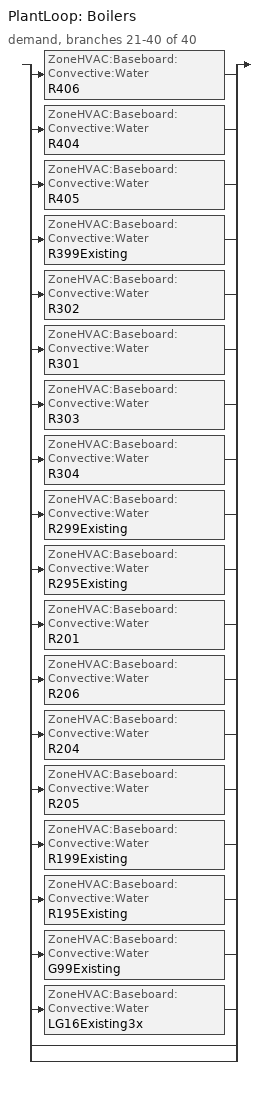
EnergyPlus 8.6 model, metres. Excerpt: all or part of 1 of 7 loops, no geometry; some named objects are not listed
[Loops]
PlantLoop 'Boilers'
 demand, branches 21-40 of 40: split
  | ZoneHVAC:Baseboard:Convective:Water 'R406'
  | ZoneHVAC:Baseboard:Convective:Water 'R404'
  | ZoneHVAC:Baseboard:Convective:Water 'R405'
  | ZoneHVAC:Baseboard:Convective:Water 'R399Existing'
  | ZoneHVAC:Baseboard:Convective:Water 'R302'
  | ZoneHVAC:Baseboard:Convective:Water 'R301'
  | ZoneHVAC:Baseboard:Convective:Water 'R303'
  | ZoneHVAC:Baseboard:Convective:Water 'R304'
  | ZoneHVAC:Baseboard:Convective:Water 'R299Existing'
  | ZoneHVAC:Baseboard:Convective:Water 'R295Existing'
  | ZoneHVAC:Baseboard:Convective:Water 'R201'
  | ZoneHVAC:Baseboard:Convective:Water 'R206'
  | ZoneHVAC:Baseboard:Convective:Water 'R204'
  | ZoneHVAC:Baseboard:Convective:Water 'R205'
  | ZoneHVAC:Baseboard:Convective:Water 'R199Existing'
  | ZoneHVAC:Baseboard:Convective:Water 'R195Existing'
  | ZoneHVAC:Baseboard:Convective:Water 'G99Existing'
  | ZoneHVAC:Baseboard:Convective:Water 'LG16Existing3x'
  | bypass
  | bypass
[DesignSpecification:OutdoorAir]
DesignOutdoorAir_Office; DesignOutdoorAir_Meeting; DesignOutdoorAir_Kitchen; DesignOutdoorAir_Circulation: Sum, 0, 0, 0, 4, OutAirFlowRateSched
DesignOutdoorAir_Lavatory: Sum, 0, 0, 0, 10, OutAirFlowRateSched
[DesignSpecification:ZoneAirDistribution]
Thermal Zone: 195 Lift Core Design Spec Zone Air Dist; Thermal Zone: 199 Lift Core Design Spec Zone Air Dist; Thermal Zone: 209 Kitchen Design Spec Zone Air Dist; Thermal Zone: 210 Disabled WC Design Spec Zone Air Dist; Thermal Zone: 213 Male WC Design Spec Zone Air Dist; Thermal Zone: 218 Female WC Design Spec Zone Air Dist; Thermal Zone: 295 Lift Core Design Spec Zone Air Dist; Thermal Zone: 299 Lift Core Design Spec Zone Air Dist; Thermal Zone: 310 Disabled WC Design Spec Zone Air Dist; Thermal Zone: 313 Male WC Design Spec Zone Air Dist; Thermal Zone: 318 Female WC Design Spec Zone Air Dist; Thermal Zone: 397 Circ Design Spec Zone Air Dist; Thermal Zone: 399 Lift Core Design Spec Zone Air Dist; Thermal Zone: 401 Office Design Spec Zone Air Dist; Thermal Zone: 411 Meeting Design Spec Zone Air Dist; Thermal Zone: 412 Office Design Spec Zone Air Dist; Thermal Zone: G99 Lift Core Design Spec Zone Air Dist; Thermal Zone: LG16 Cycles Store Design Spec Zone Air Dist: 1, 1
[Sizing:Zone]
Thermal Zone: 195 Lift Core: SupplyAirTemperature, 14, 11.11, SupplyAirTemperature, 40, 11.11, 0.0085, 0.008, DesignOutdoorAir_Circulation, , , DesignDay, 0, 0.000762, 0, 0, DesignDay, 0, 0.002032, 0.141576, 0.3, Thermal Zone: 195 Lift Core Design Spec Zone Air Dist, No
Thermal Zone: 199 Lift Core: SupplyAirTemperature, 14, 11.11, SupplyAirTemperature, 40, 11.11, 0.0085, 0.008, DesignOutdoorAir_Circulation, , , DesignDay, 0, 0.000762, 0, 0, DesignDay, 0, 0.002032, 0.141576, 0.3, Thermal Zone: 199 Lift Core Design Spec Zone Air Dist, No
Thermal Zone: 209 Kitchen: SupplyAirTemperature, 14, 11.11, SupplyAirTemperature, 40, 11.11, 0.0085, 0.008, DesignOutdoorAir_Kitchen, , , DesignDay, 0, 0.000762, 0, 0, DesignDay, 0, 0.002032, 0.141576, 0.3, Thermal Zone: 209 Kitchen Design Spec Zone Air Dist, No
Thermal Zone: 210 Disabled WC: SupplyAirTemperature, 14, 11.11, SupplyAirTemperature, 40, 11.11, 0.0085, 0.008, DesignOutdoorAir_Lavatory, , , DesignDay, 0, 0.000762, 0, 0, DesignDay, 0, 0.002032, 0.141576, 0.3, Thermal Zone: 210 Disabled WC Design Spec Zone Air Dist, No
Thermal Zone: 213 Male WC: SupplyAirTemperature, 14, 11.11, SupplyAirTemperature, 40, 11.11, 0.0085, 0.008, DesignOutdoorAir_Lavatory, , , DesignDay, 0, 0.000762, 0, 0, DesignDay, 0, 0.002032, 0.141576, 0.3, Thermal Zone: 213 Male WC Design Spec Zone Air Dist, No
Thermal Zone: 218 Female WC: SupplyAirTemperature, 14, 11.11, SupplyAirTemperature, 40, 11.11, 0.0085, 0.008, DesignOutdoorAir_Lavatory, , , DesignDay, 0, 0.000762, 0, 0, DesignDay, 0, 0.002032, 0.141576, 0.3, Thermal Zone: 218 Female WC Design Spec Zone Air Dist, No
Thermal Zone: 295 Lift Core: SupplyAirTemperature, 14, 11.11, SupplyAirTemperature, 40, 11.11, 0.0085, 0.008, DesignOutdoorAir_Circulation, , , DesignDay, 0, 0.000762, 0, 0, DesignDay, 0, 0.002032, 0.141576, 0.3, Thermal Zone: 295 Lift Core Design Spec Zone Air Dist, No
Thermal Zone: 299 Lift Core: SupplyAirTemperature, 14, 11.11, SupplyAirTemperature, 40, 11.11, 0.0085, 0.008, DesignOutdoorAir_Circulation, , , DesignDay, 0, 0.000762, 0, 0, DesignDay, 0, 0.002032, 0.141576, 0.3, Thermal Zone: 299 Lift Core Design Spec Zone Air Dist, No
Thermal Zone: 310 Disabled WC: SupplyAirTemperature, 14, 11.11, SupplyAirTemperature, 40, 11.11, 0.0085, 0.008, DesignOutdoorAir_Lavatory, , , DesignDay, 0, 0.000762, 0, 0, DesignDay, 0, 0.002032, 0.141576, 0.3, Thermal Zone: 310 Disabled WC Design Spec Zone Air Dist, No
Thermal Zone: 313 Male WC: SupplyAirTemperature, 14, 11.11, SupplyAirTemperature, 40, 11.11, 0.0085, 0.008, DesignOutdoorAir_Lavatory, , , DesignDay, 0, 0.000762, 0, 0, DesignDay, 0, 0.002032, 0.141576, 0.3, Thermal Zone: 313 Male WC Design Spec Zone Air Dist, No
Thermal Zone: 318 Female WC: SupplyAirTemperature, 14, 11.11, SupplyAirTemperature, 40, 11.11, 0.0085, 0.008, DesignOutdoorAir_Lavatory, , , DesignDay, 0, 0.000762, 0, 0, DesignDay, 0, 0.002032, 0.141576, 0.3, Thermal Zone: 318 Female WC Design Spec Zone Air Dist, No
Thermal Zone: 397 Circ: SupplyAirTemperature, 14, 11.11, SupplyAirTemperature, 40, 11.11, 0.0085, 0.008, DesignOutdoorAir_Circulation, , , DesignDay, 0, 0.000762, 0, 0, DesignDay, 0, 0.002032, 0.141576, 0.3, Thermal Zone: 397 Circ Design Spec Zone Air Dist, No
Thermal Zone: 399 Lift Core: SupplyAirTemperature, 14, 11.11, SupplyAirTemperature, 40, 11.11, 0.0085, 0.008, DesignOutdoorAir_Circulation, , , DesignDay, 0, 0.000762, 0, 0, DesignDay, 0, 0.002032, 0.141576, 0.3, Thermal Zone: 399 Lift Core Design Spec Zone Air Dist, No
Thermal Zone: 401 Office: SupplyAirTemperature, 14, 11.11, SupplyAirTemperature, 40, 11.11, 0.0085, 0.008, DesignOutdoorAir_Office, , , DesignDay, 0, 0.000762, 0, 0, DesignDay, 0, 0.002032, 0.141576, 0.3, Thermal Zone: 401 Office Design Spec Zone Air Dist, No
Thermal Zone: 411 Meeting: SupplyAirTemperature, 14, 11.11, SupplyAirTemperature, 40, 11.11, 0.0085, 0.008, DesignOutdoorAir_Meeting, , , DesignDay, 0, 0.000762, 0, 0, DesignDay, 0, 0.002032, 0.141576, 0.3, Thermal Zone: 411 Meeting Design Spec Zone Air Dist, No
Thermal Zone: 412 Office: SupplyAirTemperature, 14, 11.11, SupplyAirTemperature, 40, 11.11, 0.0085, 0.008, DesignOutdoorAir_Office, , , DesignDay, 0, 0.000762, 0, 0, DesignDay, 0, 0.002032, 0.141576, 0.3, Thermal Zone: 412 Office Design Spec Zone Air Dist, No
Thermal Zone: G99 Lift Core: SupplyAirTemperature, 14, 11.11, SupplyAirTemperature, 40, 11.11, 0.0085, 0.008, , , , DesignDay, 0, 0.000762, 0, 0, DesignDay, 0, 0.002032, 0.141576, 0.3, Thermal Zone: G99 Lift Core Design Spec Zone Air Dist, No
Thermal Zone: LG16 Cycles Store: SupplyAirTemperature, 14, 11.11, SupplyAirTemperature, 40, 11.11, 0.0085, 0.008, , , , DesignDay, 0, 0.000762, 0, 0, DesignDay, 0, 0.002032, 0.141576, 0.3, Thermal Zone: LG16 Cycles Store Design Spec Zone Air Dist, No
[ZoneControl:Thermostat]
Thermal Zone: 195 Lift Core Thermostat: Thermal Zone: 195 Lift Core, Thermal Zone: 195 Lift Core Thermostat Schedule, ThermostatSetpoint:DualSetpoint, Thermostat Setpoint Dual Setpoint 143
Thermal Zone: 199 Lift Core Thermostat: Thermal Zone: 199 Lift Core, Thermal Zone: 199 Lift Core Thermostat Schedule, ThermostatSetpoint:DualSetpoint, Thermostat Setpoint Dual Setpoint 142
Thermal Zone: 209 Kitchen Thermostat: Thermal Zone: 209 Kitchen, Thermal Zone: 209 Kitchen Thermostat Schedule, ThermostatSetpoint:DualSetpoint, Thermostat Setpoint Dual Setpoint 28
Thermal Zone: 210 Disabled WC Thermostat: Thermal Zone: 210 Disabled WC, Thermal Zone: 210 Disabled WC Thermostat Schedule, ThermostatSetpoint:DualSetpoint, Thermostat Setpoint Dual Setpoint 29
Thermal Zone: 213 Male WC Thermostat: Thermal Zone: 213 Male WC, Thermal Zone: 213 Male WC Thermostat Schedule, ThermostatSetpoint:DualSetpoint, Thermostat Setpoint Dual Setpoint 32
Thermal Zone: 218 Female WC Thermostat: Thermal Zone: 218 Female WC, Thermal Zone: 218 Female WC Thermostat Schedule, ThermostatSetpoint:DualSetpoint, Thermostat Setpoint Dual Setpoint 34
Thermal Zone: 295 Lift Core Thermostat: Thermal Zone: 295 Lift Core, Thermal Zone: 295 Lift Core Thermostat Schedule, ThermostatSetpoint:DualSetpoint, Thermostat Setpoint Dual Setpoint 38
Thermal Zone: 299 Lift Core Thermostat: Thermal Zone: 299 Lift Core, Thermal Zone: 299 Lift Core Thermostat Schedule, ThermostatSetpoint:DualSetpoint, Thermostat Setpoint Dual Setpoint 39
Thermal Zone: 310 Disabled WC Thermostat: Thermal Zone: 310 Disabled WC, Thermal Zone: 310 Disabled WC Thermostat Schedule, ThermostatSetpoint:DualSetpoint, Thermostat Setpoint Dual Setpoint 47
Thermal Zone: 313 Male WC Thermostat: Thermal Zone: 313 Male WC, Thermal Zone: 313 Male WC Thermostat Schedule, ThermostatSetpoint:DualSetpoint, Thermostat Setpoint Dual Setpoint 48
Thermal Zone: 318 Female WC Thermostat: Thermal Zone: 318 Female WC, Thermal Zone: 318 Female WC Thermostat Schedule, ThermostatSetpoint:DualSetpoint, Thermostat Setpoint Dual Setpoint 49
Thermal Zone: 397 Circ Thermostat: Thermal Zone: 397 Circ, Thermal Zone: 397 Circ Thermostat Schedule, ThermostatSetpoint:DualSetpoint, Thermostat Setpoint Dual Setpoint 54
Thermal Zone: 399 Lift Core Thermostat: Thermal Zone: 399 Lift Core, Thermal Zone: 399 Lift Core Thermostat Schedule, ThermostatSetpoint:DualSetpoint, Thermostat Setpoint Dual Setpoint 55
Thermal Zone: 401 Office Thermostat: Thermal Zone: 401 Office, Thermal Zone: 401 Office Thermostat Schedule, ThermostatSetpoint:DualSetpoint, Thermostat Setpoint Dual Setpoint 56
Thermal Zone: 411 Meeting Thermostat: Thermal Zone: 411 Meeting, Thermal Zone: 411 Meeting Thermostat Schedule, ThermostatSetpoint:DualSetpoint, Thermostat Setpoint Dual Setpoint 65
Thermal Zone: 412 Office Thermostat: Thermal Zone: 412 Office, Thermal Zone: 412 Office Thermostat Schedule, ThermostatSetpoint:DualSetpoint, Thermostat Setpoint Dual Setpoint 66
Thermal Zone: LG16 Cycles Store Thermostat: Thermal Zone: LG16 Cycles Store, Thermal Zone: LG16 Cycles Store Thermostat Schedule, ThermostatSetpoint:DualSetpoint, Thermostat Setpoint Dual Setpoint 137
[ThermostatSetpoint:DualSetpoint]
Thermostat Setpoint Dual Setpoint 143; Thermostat Setpoint Dual Setpoint 142; Thermostat Setpoint Dual Setpoint 38; Thermostat Setpoint Dual Setpoint 39; Thermostat Setpoint Dual Setpoint 54; Thermostat Setpoint Dual Setpoint 55: Circulation_Heating, NoCooling
Thermostat Setpoint Dual Setpoint 28: Kitchen_Heating, Kitchen_Cooling
Thermostat Setpoint Dual Setpoint 29; Thermostat Setpoint Dual Setpoint 32; Thermostat Setpoint Dual Setpoint 34; Thermostat Setpoint Dual Setpoint 48; Thermostat Setpoint Dual Setpoint 49: Lavatory_Heating, NoCooling
Thermostat Setpoint Dual Setpoint 47: Kitchen_Heating, NoCooling
Thermostat Setpoint Dual Setpoint 56; Thermostat Setpoint Dual Setpoint 65; Thermostat Setpoint Dual Setpoint 66: Office_Heating, Office_Cooling
Thermostat Setpoint Dual Setpoint 137: Storage_Heating, NoCooling
[ZoneHVAC:TerminalUnit:VariableRefrigerantFlow]
VRF Zone Terminal 63: Always On Discrete 1, Node 489, Node 490, Autosize, Autosize, Autosize, Autosize, 0, 0, 0, AlwaysOff, DrawThrough, Fan:OnOff, VRF Zone Terminal Fan 65, OutdoorAir:Mixer, VRF Zone Terminal 63 OA Mixer, Coil:Cooling:DX:VariableRefrigerantFlow, VRF Zone Terminal Cooling Coil 65, Coil:Heating:DX:VariableRefrigerantFlow, VRF Zone Terminal Heating Coil 65, 30, 20, 1
VRF Zone Terminal 64: Always On Discrete 1, Node 491, Node 492, Autosize, Autosize, Autosize, Autosize, 0, 0, 0, Always On Discrete, DrawThrough, Fan:OnOff, VRF Zone Terminal Fan 66, OutdoorAir:Mixer, VRF Zone Terminal 64 OA Mixer, Coil:Cooling:DX:VariableRefrigerantFlow, VRF Zone Terminal Cooling Coil 66, Coil:Heating:DX:VariableRefrigerantFlow, VRF Zone Terminal Heating Coil 66, 30, 20, 1
VRF Zone Terminal 65: Always On Discrete 1, Node 493, Node 494, Autosize, Autosize, Autosize, Autosize, 0, 0, 0, AlwaysOff, DrawThrough, Fan:OnOff, VRF Zone Terminal Fan 67, OutdoorAir:Mixer, VRF Zone Terminal 65 OA Mixer, Coil:Cooling:DX:VariableRefrigerantFlow, VRF Zone Terminal Cooling Coil 67, Coil:Heating:DX:VariableRefrigerantFlow, VRF Zone Terminal Heating Coil 67, 30, 20, 1
VRF Zone Terminal 62: Always On Discrete 1, Node 487, Node 488, Autosize, Autosize, Autosize, Autosize, 0, 0, 0, Always On Discrete, DrawThrough, Fan:OnOff, VRF Zone Terminal Fan 64, OutdoorAir:Mixer, VRF Zone Terminal 62 OA Mixer, Coil:Cooling:DX:VariableRefrigerantFlow, VRF Zone Terminal Cooling Coil 64, Coil:Heating:DX:VariableRefrigerantFlow, VRF Zone Terminal Heating Coil 64, 30, 20, 1
VRF Zone Terminal 61: Always On Discrete 1, Node 485, Node 486, Autosize, Autosize, Autosize, Autosize, 0, 0, 0, AlwaysOff, DrawThrough, Fan:OnOff, VRF Zone Terminal Fan 63, OutdoorAir:Mixer, VRF Zone Terminal 61 OA Mixer, Coil:Cooling:DX:VariableRefrigerantFlow, VRF Zone Terminal Cooling Coil 63, Coil:Heating:DX:VariableRefrigerantFlow, VRF Zone Terminal Heating Coil 63, 30, 20, 1
VRF Zone Terminal 60: Always On Discrete 1, Node 483, Node 484, Autosize, Autosize, Autosize, Autosize, 0, 0, 0, Always On Discrete, DrawThrough, Fan:OnOff, VRF Zone Terminal Fan 62, OutdoorAir:Mixer, VRF Zone Terminal 60 OA Mixer, Coil:Cooling:DX:VariableRefrigerantFlow, VRF Zone Terminal Cooling Coil 62, Coil:Heating:DX:VariableRefrigerantFlow, VRF Zone Terminal Heating Coil 62, 30, 20, 1
VRF Zone Terminal 59: Always On Discrete 1, Node 481, Node 482, Autosize, Autosize, Autosize, Autosize, 0, 0, 0, Always On Discrete, DrawThrough, Fan:OnOff, VRF Zone Terminal Fan 61, OutdoorAir:Mixer, VRF Zone Terminal 59 OA Mixer, Coil:Cooling:DX:VariableRefrigerantFlow, VRF Zone Terminal Cooling Coil 61, Coil:Heating:DX:VariableRefrigerantFlow, VRF Zone Terminal Heating Coil 61, 30, 20, 1
VRF Zone Terminal 58: Always On Discrete 1, Node 479, Node 480, Autosize, Autosize, Autosize, Autosize, 0, 0, 0, AlwaysOff, DrawThrough, Fan:OnOff, VRF Zone Terminal Fan 60, OutdoorAir:Mixer, VRF Zone Terminal 58 OA Mixer, Coil:Cooling:DX:VariableRefrigerantFlow, VRF Zone Terminal Cooling Coil 60, Coil:Heating:DX:VariableRefrigerantFlow, VRF Zone Terminal Heating Coil 60, 30, 20, 1
AHU201: Always On Discrete 1, Node 691, Node 692, Autosize, Autosize, Autosize, Autosize, 0, 0, 0, AlwaysOff, DrawThrough, Fan:OnOff, VRF Zone Terminal Fan 164, OutdoorAir:Mixer, AHU201 OA Mixer, Coil:Cooling:DX:VariableRefrigerantFlow, VRF Zone Terminal Cooling Coil 164, Coil:Heating:DX:VariableRefrigerantFlow, VRF Zone Terminal Heating Coil 164, 30, 20, 1
VRF Zone Terminal 57: Always On Discrete 1, Node 477, Node 478, Autosize, Autosize, Autosize, Autosize, 0, 0, 0, AlwaysOff, DrawThrough, Fan:OnOff, VRF Zone Terminal Fan 59, OutdoorAir:Mixer, VRF Zone Terminal 57 OA Mixer, Coil:Cooling:DX:VariableRefrigerantFlow, VRF Zone Terminal Cooling Coil 59, Coil:Heating:DX:VariableRefrigerantFlow, VRF Zone Terminal Heating Coil 59, 30, 20, 1
FCU216: Always On Discrete 1, Node 475, Node 476, Autosize, Autosize, Autosize, Autosize, 0, 0, 0, AlwaysOff, DrawThrough, Fan:OnOff, VRF Zone Terminal Fan 58, OutdoorAir:Mixer, FCU216 OA Mixer, Coil:Cooling:DX:VariableRefrigerantFlow, VRF Zone Terminal Cooling Coil 58, Coil:Heating:DX:VariableRefrigerantFlow, VRF Zone Terminal Heating Coil 58, 30, 20, 1
VRF Zone Terminal 43: Always On Discrete 1, Node 471, Node 472, Autosize, Autosize, Autosize, Autosize, 0, 0, 0, AlwaysOff, DrawThrough, Fan:OnOff, VRF Zone Terminal Fan 45, OutdoorAir:Mixer, VRF Zone Terminal 43 OA Mixer, Coil:Cooling:DX:VariableRefrigerantFlow, VRF Zone Terminal Cooling Coil 45, Coil:Heating:DX:VariableRefrigerantFlow, VRF Zone Terminal Heating Coil 45, 30, 20, 1
VRF Zone Terminal 44: Always On Discrete 1, Node 473, Node 474, Autosize, Autosize, Autosize, Autosize, 0, 0, 0, AlwaysOff, DrawThrough, Fan:OnOff, VRF Zone Terminal Fan 46, OutdoorAir:Mixer, VRF Zone Terminal 44 OA Mixer, Coil:Cooling:DX:VariableRefrigerantFlow, VRF Zone Terminal Cooling Coil 46, Coil:Heating:DX:VariableRefrigerantFlow, VRF Zone Terminal Heating Coil 46, 30, 20, 1
VRF Zone Terminal 38: Always On Discrete 1, Node 461, Node 462, Autosize, Autosize, Autosize, Autosize, 0, 0, 0, AlwaysOff, DrawThrough, Fan:OnOff, VRF Zone Terminal Fan 40, OutdoorAir:Mixer, VRF Zone Terminal 38 OA Mixer, Coil:Cooling:DX:VariableRefrigerantFlow, VRF Zone Terminal Cooling Coil 40, Coil:Heating:DX:VariableRefrigerantFlow, VRF Zone Terminal Heating Coil 40, 30, 20, 1
VRF Zone Terminal 39: Always On Discrete 1, Node 463, Node 464, Autosize, Autosize, Autosize, Autosize, 0, 0, 0, Always On Discrete, DrawThrough, Fan:OnOff, VRF Zone Terminal Fan 41, OutdoorAir:Mixer, VRF Zone Terminal 39 OA Mixer, Coil:Cooling:DX:VariableRefrigerantFlow, VRF Zone Terminal Cooling Coil 41, Coil:Heating:DX:VariableRefrigerantFlow, VRF Zone Terminal Heating Coil 41, 30, 20, 1
VRF Zone Terminal 40: Always On Discrete 1, Node 465, Node 466, Autosize, Autosize, Autosize, Autosize, 0, 0, 0, AlwaysOff, DrawThrough, Fan:OnOff, VRF Zone Terminal Fan 42, OutdoorAir:Mixer, VRF Zone Terminal 40 OA Mixer, Coil:Cooling:DX:VariableRefrigerantFlow, VRF Zone Terminal Cooling Coil 42, Coil:Heating:DX:VariableRefrigerantFlow, VRF Zone Terminal Heating Coil 42, 30, 20, 1
VRF Zone Terminal 41: Always On Discrete 1, Node 467, Node 468, Autosize, Autosize, Autosize, Autosize, 0, 0, 0, AlwaysOff, DrawThrough, Fan:OnOff, VRF Zone Terminal Fan 43, OutdoorAir:Mixer, VRF Zone Terminal 41 OA Mixer, Coil:Cooling:DX:VariableRefrigerantFlow, VRF Zone Terminal Cooling Coil 43, Coil:Heating:DX:VariableRefrigerantFlow, VRF Zone Terminal Heating Coil 43, 30, 20, 1
VRF Zone Terminal 42: Always On Discrete 1, Node 469, Node 470, Autosize, Autosize, Autosize, Autosize, 0, 0, 0, AlwaysOff, DrawThrough, Fan:OnOff, VRF Zone Terminal Fan 44, OutdoorAir:Mixer, VRF Zone Terminal 42 OA Mixer, Coil:Cooling:DX:VariableRefrigerantFlow, VRF Zone Terminal Cooling Coil 44, Coil:Heating:DX:VariableRefrigerantFlow, VRF Zone Terminal Heating Coil 44, 30, 20, 1
AHU201 1: Always On Discrete 1, Node 696, Node 697, Autosize, Autosize, Autosize, Autosize, 0, 0, 0, AlwaysOff, DrawThrough, Fan:OnOff, VRF Zone Terminal Fan 212, OutdoorAir:Mixer, AHU201 1 OA Mixer, Coil:Cooling:DX:VariableRefrigerantFlow, VRF Zone Terminal Cooling Coil 212, Coil:Heating:DX:VariableRefrigerantFlow, VRF Zone Terminal Heating Coil 212, 30, 20, 1
AHU201 2: Always On Discrete 1, Node 698, Node 699, Autosize, Autosize, Autosize, Autosize, 0, 0, 0, AlwaysOff, DrawThrough, Fan:OnOff, VRF Zone Terminal Fan 213, OutdoorAir:Mixer, AHU201 2 OA Mixer, Coil:Cooling:DX:VariableRefrigerantFlow, VRF Zone Terminal Cooling Coil 213, Coil:Heating:DX:VariableRefrigerantFlow, VRF Zone Terminal Heating Coil 213, 30, 20, 1
AHU201 3: Always On Discrete 1, Node 704, Node 707, Autosize, Autosize, Autosize, Autosize, 0, 0, 0, AlwaysOff, DrawThrough, Fan:OnOff, VRF Zone Terminal Fan 216, OutdoorAir:Mixer, AHU201 3 OA Mixer, Coil:Cooling:DX:VariableRefrigerantFlow, VRF Zone Terminal Cooling Coil 216, Coil:Heating:DX:VariableRefrigerantFlow, VRF Zone Terminal Heating Coil 216, 30, 20, 1
VRF Zone Terminal 33: Always On Discrete 1, Node 451, Node 452, Autosize, Autosize, Autosize, Autosize, 0, 0, 0, AlwaysOff, DrawThrough, Fan:OnOff, VRF Zone Terminal Fan 35, OutdoorAir:Mixer, VRF Zone Terminal 33 OA Mixer, Coil:Cooling:DX:VariableRefrigerantFlow, VRF Zone Terminal Cooling Coil 35, Coil:Heating:DX:VariableRefrigerantFlow, VRF Zone Terminal Heating Coil 35, 30, 20, 1
VRF Zone Terminal 34: Always On Discrete 1, Node 453, Node 454, Autosize, Autosize, Autosize, Autosize, 0, 0, 0, AlwaysOff, DrawThrough, Fan:OnOff, VRF Zone Terminal Fan 36, OutdoorAir:Mixer, VRF Zone Terminal 34 OA Mixer, Coil:Cooling:DX:VariableRefrigerantFlow, VRF Zone Terminal Cooling Coil 36, Coil:Heating:DX:VariableRefrigerantFlow, VRF Zone Terminal Heating Coil 36, 30, 20, 1
VRF Zone Terminal 35: Always On Discrete 1, Node 455, Node 456, Autosize, Autosize, Autosize, Autosize, 0, 0, 0, Always On Discrete, DrawThrough, Fan:OnOff, VRF Zone Terminal Fan 37, OutdoorAir:Mixer, VRF Zone Terminal 35 OA Mixer, Coil:Cooling:DX:VariableRefrigerantFlow, VRF Zone Terminal Cooling Coil 37, Coil:Heating:DX:VariableRefrigerantFlow, VRF Zone Terminal Heating Coil 37, 30, 20, 1
AHU401 1: Always On Discrete 1, Node 780, Node 781, Autosize, Autosize, Autosize, Autosize, 0, 0, 0, AlwaysOff, DrawThrough, Fan:OnOff, VRF Zone Terminal Fan 170, OutdoorAir:Mixer, AHU401 1 OA Mixer, Coil:Cooling:DX:VariableRefrigerantFlow, VRF Zone Terminal Cooling Coil 170, Coil:Heating:DX:VariableRefrigerantFlow, VRF Zone Terminal Heating Coil 170, 30, 20, 1
VRF Zone Terminal 32: Always On Discrete 1, Node 449, Node 450, Autosize, Autosize, Autosize, Autosize, 0, 0, 0, AlwaysOff, DrawThrough, Fan:OnOff, VRF Zone Terminal Fan 34, OutdoorAir:Mixer, VRF Zone Terminal 32 OA Mixer, Coil:Cooling:DX:VariableRefrigerantFlow, VRF Zone Terminal Cooling Coil 34, Coil:Heating:DX:VariableRefrigerantFlow, VRF Zone Terminal Heating Coil 34, 30, 20, 1
VRF Zone Terminal 31: Always On Discrete 1, Node 447, Node 448, Autosize, Autosize, Autosize, Autosize, 0, 0, 0, AlwaysOff, DrawThrough, Fan:OnOff, VRF Zone Terminal Fan 33, OutdoorAir:Mixer, VRF Zone Terminal 31 OA Mixer, Coil:Cooling:DX:VariableRefrigerantFlow, VRF Zone Terminal Cooling Coil 33, Coil:Heating:DX:VariableRefrigerantFlow, VRF Zone Terminal Heating Coil 33, 30, 20, 1
VRF Zone Terminal 30: Always On Discrete 1, Node 445, Node 446, Autosize, Autosize, Autosize, Autosize, 0, 0, 0, AlwaysOff, DrawThrough, Fan:OnOff, VRF Zone Terminal Fan 32, OutdoorAir:Mixer, VRF Zone Terminal 30 OA Mixer, Coil:Cooling:DX:VariableRefrigerantFlow, VRF Zone Terminal Cooling Coil 32, Coil:Heating:DX:VariableRefrigerantFlow, VRF Zone Terminal Heating Coil 32, 30, 20, 1
VRF Zone Terminal 29: Always On Discrete 1, Node 443, Node 444, Autosize, Autosize, Autosize, Autosize, 0, 0, 0, AlwaysOff, DrawThrough, Fan:OnOff, VRF Zone Terminal Fan 31, OutdoorAir:Mixer, VRF Zone Terminal 29 OA Mixer, Coil:Cooling:DX:VariableRefrigerantFlow, VRF Zone Terminal Cooling Coil 31, Coil:Heating:DX:VariableRefrigerantFlow, VRF Zone Terminal Heating Coil 31, 30, 20, 1
FCU407: Always On Discrete 1, Node 794, Node 795, Autosize, Autosize, Autosize, Autosize, 0, 0, 0, AlwaysOff, DrawThrough, Fan:OnOff, VRF Zone Terminal Fan 177, OutdoorAir:Mixer, FCU407 OA Mixer, Coil:Cooling:DX:VariableRefrigerantFlow, VRF Zone Terminal Cooling Coil 177, Coil:Heating:DX:VariableRefrigerantFlow, VRF Zone Terminal Heating Coil 177, 30, 20, 1
VRF Zone Terminal 28: Always On Discrete 1, Node 441, Node 442, Autosize, Autosize, Autosize, Autosize, 0, 0, 0, AlwaysOff, DrawThrough, Fan:OnOff, VRF Zone Terminal Fan 30, OutdoorAir:Mixer, VRF Zone Terminal 28 OA Mixer, Coil:Cooling:DX:VariableRefrigerantFlow, VRF Zone Terminal Cooling Coil 30, Coil:Heating:DX:VariableRefrigerantFlow, VRF Zone Terminal Heating Coil 30, 30, 20, 1
AHU401: Always On Discrete 1, Node 693, Node 694, Autosize, Autosize, Autosize, Autosize, 0, 0, 0, AlwaysOff, DrawThrough, Fan:OnOff, VRF Zone Terminal Fan 165, OutdoorAir:Mixer, AHU401 OA Mixer, Coil:Cooling:DX:VariableRefrigerantFlow, VRF Zone Terminal Cooling Coil 165, Coil:Heating:DX:VariableRefrigerantFlow, VRF Zone Terminal Heating Coil 165, 30, 20, 1
VRF Zone Terminal 27: Always On Discrete 1, Node 439, Node 440, Autosize, Autosize, Autosize, Autosize, 0, 0, 0, AlwaysOff, DrawThrough, Fan:OnOff, VRF Zone Terminal Fan 29, OutdoorAir:Mixer, VRF Zone Terminal 27 OA Mixer, Coil:Cooling:DX:VariableRefrigerantFlow, VRF Zone Terminal Cooling Coil 29, Coil:Heating:DX:VariableRefrigerantFlow, VRF Zone Terminal Heating Coil 29, 30, 20, 1
VRF Zone Terminal 26: Always On Discrete 1, Node 437, Node 438, Autosize, Autosize, Autosize, Autosize, 0, 0, 0, AlwaysOff, DrawThrough, Fan:OnOff, VRF Zone Terminal Fan 28, OutdoorAir:Mixer, VRF Zone Terminal 26 OA Mixer, Coil:Cooling:DX:VariableRefrigerantFlow, VRF Zone Terminal Cooling Coil 28, Coil:Heating:DX:VariableRefrigerantFlow, VRF Zone Terminal Heating Coil 28, 30, 20, 1
VRF Zone Terminal 24: Always On Discrete 1, Node 433, Node 434, Autosize, Autosize, Autosize, Autosize, 0, 0, 0, AlwaysOff, DrawThrough, Fan:OnOff, VRF Zone Terminal Fan 26, OutdoorAir:Mixer, VRF Zone Terminal 24 OA Mixer, Coil:Cooling:DX:VariableRefrigerantFlow, VRF Zone Terminal Cooling Coil 26, Coil:Heating:DX:VariableRefrigerantFlow, VRF Zone Terminal Heating Coil 26, 30, 20, 1
VRF Zone Terminal 25: Always On Discrete 1, Node 435, Node 436, Autosize, Autosize, Autosize, Autosize, 0, 0, 0, AlwaysOff, DrawThrough, Fan:OnOff, VRF Zone Terminal Fan 27, OutdoorAir:Mixer, VRF Zone Terminal 25 OA Mixer, Coil:Cooling:DX:VariableRefrigerantFlow, VRF Zone Terminal Cooling Coil 27, Coil:Heating:DX:VariableRefrigerantFlow, VRF Zone Terminal Heating Coil 27, 30, 20, 1
VRF Zone Terminal 21: Always On Discrete 1, Node 427, Node 428, Autosize, Autosize, Autosize, Autosize, 0, 0, 0, AlwaysOff, DrawThrough, Fan:OnOff, VRF Zone Terminal Fan 23, OutdoorAir:Mixer, VRF Zone Terminal 21 OA Mixer, Coil:Cooling:DX:VariableRefrigerantFlow, VRF Zone Terminal Cooling Coil 23, Coil:Heating:DX:VariableRefrigerantFlow, VRF Zone Terminal Heating Coil 23, 30, 20, 1
VRF Zone Terminal 22: Always On Discrete 1, Node 429, Node 430, Autosize, Autosize, Autosize, Autosize, 0, 0, 0, AlwaysOff, DrawThrough, Fan:OnOff, VRF Zone Terminal Fan 24, OutdoorAir:Mixer, VRF Zone Terminal 22 OA Mixer, Coil:Cooling:DX:VariableRefrigerantFlow, VRF Zone Terminal Cooling Coil 24, Coil:Heating:DX:VariableRefrigerantFlow, VRF Zone Terminal Heating Coil 24, 30, 20, 1
VRF Zone Terminal 23: Always On Discrete 1, Node 431, Node 432, Autosize, Autosize, Autosize, Autosize, 0, 0, 0, AlwaysOff, DrawThrough, Fan:OnOff, VRF Zone Terminal Fan 25, OutdoorAir:Mixer, VRF Zone Terminal 23 OA Mixer, Coil:Cooling:DX:VariableRefrigerantFlow, VRF Zone Terminal Cooling Coil 25, Coil:Heating:DX:VariableRefrigerantFlow, VRF Zone Terminal Heating Coil 25, 30, 20, 1
VRF Zone Terminal 20: Always On Discrete 1, Node 425, Node 426, Autosize, Autosize, Autosize, Autosize, 0, 0, 0, AlwaysOff, DrawThrough, Fan:OnOff, VRF Zone Terminal Fan 22, OutdoorAir:Mixer, VRF Zone Terminal 20 OA Mixer, Coil:Cooling:DX:VariableRefrigerantFlow, VRF Zone Terminal Cooling Coil 22, Coil:Heating:DX:VariableRefrigerantFlow, VRF Zone Terminal Heating Coil 22, 30, 20, 1
FCU407 1: Always On Discrete 1, Node 700, Node 701, Autosize, Autosize, Autosize, Autosize, 0, 0, 0, AlwaysOff, DrawThrough, Fan:OnOff, VRF Zone Terminal Fan 214, OutdoorAir:Mixer, FCU407 1 OA Mixer, Coil:Cooling:DX:VariableRefrigerantFlow, VRF Zone Terminal Cooling Coil 214, Coil:Heating:DX:VariableRefrigerantFlow, VRF Zone Terminal Heating Coil 214, 30, 20, 1
[ZoneHVAC:Baseboard:Convective:Water]
R195Existing: Always On Discrete 1, Node 774, Node 775, HeatingDesignCapacity, Autosize, 0, 0.8, Autosize, Autosize, 0.001
R199Existing: Always On Discrete 1, Node 772, Node 773, HeatingDesignCapacity, Autosize, 0, 0.8, Autosize, Autosize, 0.001
R205: Always On Discrete 1, Node 770, Node 771, HeatingDesignCapacity, Autosize, 0, 0.8, Autosize, Autosize, 0.001
R204: Always On Discrete 1, Node 768, Node 769, HeatingDesignCapacity, Autosize, 0, 0.8, Autosize, Autosize, 0.001
R206: Always On Discrete 1, Node 766, Node 767, HeatingDesignCapacity, Autosize, 0, 0.8, Autosize, Autosize, 0.001
R201: Always On Discrete 1, Node 764, Node 765, HeatingDesignCapacity, Autosize, 0, 0.8, Autosize, Autosize, 0.001
R295Existing: Always On Discrete 1, Node 762, Node 763, HeatingDesignCapacity, Autosize, 0, 0.8, Autosize, Autosize, 0.001
R299Existing: Always On Discrete 1, Node 760, Node 761, HeatingDesignCapacity, Autosize, 0, 0.8, Autosize, Autosize, 0.001
R304: Always On Discrete 1, Node 758, Node 759, HeatingDesignCapacity, Autosize, 0, 0.8, Autosize, Autosize, 0.001
R303: Always On Discrete 1, Node 756, Node 757, HeatingDesignCapacity, Autosize, 0, 0.8, Autosize, Autosize, 0.001
R301: Always On Discrete 1, Node 754, Node 755, HeatingDesignCapacity, Autosize, 0, 0.8, Autosize, Autosize, 0.001
R302: Always On Discrete 1, Node 752, Node 753, HeatingDesignCapacity, Autosize, 0, 0.8, Autosize, Autosize, 0.001
R399Existing: Always On Discrete 1, Node 750, Node 751, HeatingDesignCapacity, Autosize, 0, 0.8, Autosize, Autosize, 0.001
R405: Always On Discrete 1, Node 748, Node 749, HeatingDesignCapacity, Autosize, 0, 0.8, Autosize, Autosize, 0.001
R404: Always On Discrete 1, Node 746, Node 747, HeatingDesignCapacity, Autosize, 0, 0.8, Autosize, Autosize, 0.001
R406: Always On Discrete 1, Node 744, Node 745, HeatingDesignCapacity, Autosize, 0, 0.8, Autosize, Autosize, 0.001
G99Existing: Always On Discrete 1, Node 776, Node 777, HeatingDesignCapacity, Autosize, 0, 0.8, Autosize, Autosize, 0.001
LG16Existing3x: Always On Discrete 1, Node 778, Node 779, HeatingDesignCapacity, Autosize, 0, 0.8, Autosize, Autosize, 0.001
[Zone equipment]
Thermal Zone: 195 Lift Core: R195Existing
Thermal Zone: 199 Lift Core: R199Existing
Thermal Zone: 201 Office: VRF Zone Terminal 63, VRF Zone Terminal 64, VRF Zone Terminal 65
Thermal Zone: 202 Office: VRF Zone Terminal 62
Thermal Zone: 204 Meeting: VRF Zone Terminal 61
Thermal Zone: 205 Meeting: VRF Zone Terminal 60
Thermal Zone: 206 Meeting: VRF Zone Terminal 59
Thermal Zone: 208 Meeting: VRF Zone Terminal 58
Thermal Zone: 209 Kitchen: R205, AHU201
Thermal Zone: 210 Disabled WC: R204
Thermal Zone: 212 Kitchen: VRF Zone Terminal 57
Thermal Zone: 213 Male WC: R206
Thermal Zone: 216 Circ: FCU216
Thermal Zone: 218 Female WC: R201
Thermal Zone: 219 Office: VRF Zone Terminal 43, VRF Zone Terminal 44
Thermal Zone: 225 Office: VRF Zone Terminal 38, VRF Zone Terminal 39, VRF Zone Terminal 40, VRF Zone Terminal 41, VRF Zone Terminal 42
Thermal Zone: 228 Resources: AHU201 1, AHU201 2, AHU201 3
Thermal Zone: 295 Lift Core: R295Existing
Thermal Zone: 299 Lift Core: R299Existing
Thermal Zone: 310 Disabled WC: R304
Thermal Zone: 313 Male WC: R303
Thermal Zone: 318 Female WC: R301
Thermal Zone: 397 Circ: R302
Thermal Zone: 399 Lift Core: R399Existing
Thermal Zone: 401 Office: R405, VRF Zone Terminal 33, VRF Zone Terminal 34, VRF Zone Terminal 35
Thermal Zone: 402 Office: AHU401 1
Thermal Zone: 403 Office: VRF Zone Terminal 32
Thermal Zone: 404 Office: VRF Zone Terminal 31
Thermal Zone: 405 Meeting: VRF Zone Terminal 30
Thermal Zone: 406 Office: VRF Zone Terminal 29
Thermal Zone: 407 Office: FCU407
Thermal Zone: 408 Office: VRF Zone Terminal 28
Thermal Zone: 409 Office: AHU401
Thermal Zone: 410 Kitchen: VRF Zone Terminal 27
Thermal Zone: 411 Meeting: R404, VRF Zone Terminal 26
Thermal Zone: 412 Office: R406, VRF Zone Terminal 24, VRF Zone Terminal 25
Thermal Zone: 413 Office: VRF Zone Terminal 21, VRF Zone Terminal 22, VRF Zone Terminal 23
Thermal Zone: 416 Meeting: VRF Zone Terminal 20
Thermal Zone: 417 Resources: FCU407 1
Thermal Zone: G99 Lift Core: G99Existing
Thermal Zone: LG16 Cycles Store: LG16Existing3x, TX9WW nr1
[Fan:OnOff]
VRF Zone Terminal Fan 164: Always On Discrete, 0.6, 80, Autosize, 0.8, 1, AHU201 Heating Coil Outlet Node, Node 692, Fan On Off Power Curve 19, Fan On Off Efficiency Curve 6, General
VRF Zone Terminal Fan 35: Always On Discrete, 0.6, 300, Autosize, 0.8, 1, VRF Zone Terminal 33 Heating Coil Outlet Node, Node 452, Fan On Off Power Curve 19, Fan On Off Efficiency Curve 6, General
VRF Zone Terminal Fan 36: Always On Discrete, 0.6, 300, Autosize, 0.8, 1, VRF Zone Terminal 34 Heating Coil Outlet Node, Node 454, Fan On Off Power Curve 19, Fan On Off Efficiency Curve 6, General
VRF Zone Terminal Fan 37: Always On Discrete, 0.6, 300, Autosize, 0.8, 1, VRF Zone Terminal 35 Heating Coil Outlet Node, Node 456, Fan On Off Power Curve 19, Fan On Off Efficiency Curve 6, General
VRF Zone Terminal Fan 28: Always On Discrete, 0.6, 300, Autosize, 0.8, 1, VRF Zone Terminal 26 Heating Coil Outlet Node, Node 438, Fan On Off Power Curve 19, Fan On Off Efficiency Curve 6, General
VRF Zone Terminal Fan 26: Always On Discrete, 0.6, 300, Autosize, 0.8, 1, VRF Zone Terminal 24 Heating Coil Outlet Node, Node 434, Fan On Off Power Curve 19, Fan On Off Efficiency Curve 6, General
VRF Zone Terminal Fan 27: Always On Discrete, 0.6, 300, Autosize, 0.8, 1, VRF Zone Terminal 25 Heating Coil Outlet Node, Node 436, Fan On Off Power Curve 19, Fan On Off Efficiency Curve 6, General
[Fan:ZoneExhaust]
TX9WW nr1: , 0.606842, 150, 0.22, Node 647, Node 648, General, 7to7_Extract, Decoupled, , BalancedExhaustExtract
[Coil:Cooling:DX:VariableRefrigerantFlow]
VRF Zone Terminal Cooling Coil 164: Always On Discrete, Autosize, Autosize, Autosize, VRFTUCoolCapFT, VRFACCoolCapFFF, AHU201 Mixer Outlet Node, AHU201 Cooling Coil Outlet Node
VRF Zone Terminal Cooling Coil 35: Always On Discrete, Autosize, Autosize, Autosize, VRFTUCoolCapFT, VRFACCoolCapFFF, VRF Zone Terminal 33 Mixer Outlet Node, VRF Zone Terminal 33 Cooling Coil Outlet Node
VRF Zone Terminal Cooling Coil 36: Always On Discrete, Autosize, Autosize, Autosize, VRFTUCoolCapFT, VRFACCoolCapFFF, VRF Zone Terminal 34 Mixer Outlet Node, VRF Zone Terminal 34 Cooling Coil Outlet Node
VRF Zone Terminal Cooling Coil 37: Always On Discrete, Autosize, Autosize, Autosize, VRFTUCoolCapFT, VRFACCoolCapFFF, VRF Zone Terminal 35 Mixer Outlet Node, VRF Zone Terminal 35 Cooling Coil Outlet Node
VRF Zone Terminal Cooling Coil 28: Always On Discrete, Autosize, Autosize, Autosize, VRFTUCoolCapFT, VRFACCoolCapFFF, VRF Zone Terminal 26 Mixer Outlet Node, VRF Zone Terminal 26 Cooling Coil Outlet Node
VRF Zone Terminal Cooling Coil 26: Always On Discrete, Autosize, Autosize, Autosize, VRFTUCoolCapFT, VRFACCoolCapFFF, VRF Zone Terminal 24 Mixer Outlet Node, VRF Zone Terminal 24 Cooling Coil Outlet Node
VRF Zone Terminal Cooling Coil 27: Always On Discrete, Autosize, Autosize, Autosize, VRFTUCoolCapFT, VRFACCoolCapFFF, VRF Zone Terminal 25 Mixer Outlet Node, VRF Zone Terminal 25 Cooling Coil Outlet Node
[Coil:Heating:DX:VariableRefrigerantFlow]
VRF Zone Terminal Heating Coil 164: Always On Discrete, Autosize, Autosize, AHU201 Cooling Coil Outlet Node, AHU201 Heating Coil Outlet Node, Coil Heating DX Variable Refrigerant Flow 1 VRFTUHeatCAPFT, Coil Heating DX Variable Refrigerant Flow 1 VRFACCoolCapFFF
VRF Zone Terminal Heating Coil 35: Always On Discrete, Autosize, Autosize, VRF Zone Terminal 33 Cooling Coil Outlet Node, VRF Zone Terminal 33 Heating Coil Outlet Node, Coil Heating DX Variable Refrigerant Flow 1 VRFTUHeatCAPFT, Coil Heating DX Variable Refrigerant Flow 1 VRFACCoolCapFFF
VRF Zone Terminal Heating Coil 36: Always On Discrete, Autosize, Autosize, VRF Zone Terminal 34 Cooling Coil Outlet Node, VRF Zone Terminal 34 Heating Coil Outlet Node, Coil Heating DX Variable Refrigerant Flow 1 VRFTUHeatCAPFT, Coil Heating DX Variable Refrigerant Flow 1 VRFACCoolCapFFF
VRF Zone Terminal Heating Coil 37: Always On Discrete, Autosize, Autosize, VRF Zone Terminal 35 Cooling Coil Outlet Node, VRF Zone Terminal 35 Heating Coil Outlet Node, Coil Heating DX Variable Refrigerant Flow 1 VRFTUHeatCAPFT, Coil Heating DX Variable Refrigerant Flow 1 VRFACCoolCapFFF
VRF Zone Terminal Heating Coil 28: Always On Discrete, Autosize, Autosize, VRF Zone Terminal 26 Cooling Coil Outlet Node, VRF Zone Terminal 26 Heating Coil Outlet Node, Coil Heating DX Variable Refrigerant Flow 1 VRFTUHeatCAPFT, Coil Heating DX Variable Refrigerant Flow 1 VRFACCoolCapFFF
VRF Zone Terminal Heating Coil 26: Always On Discrete, Autosize, Autosize, VRF Zone Terminal 24 Cooling Coil Outlet Node, VRF Zone Terminal 24 Heating Coil Outlet Node, Coil Heating DX Variable Refrigerant Flow 1 VRFTUHeatCAPFT, Coil Heating DX Variable Refrigerant Flow 1 VRFACCoolCapFFF
VRF Zone Terminal Heating Coil 27: Always On Discrete, Autosize, Autosize, VRF Zone Terminal 25 Cooling Coil Outlet Node, VRF Zone Terminal 25 Heating Coil Outlet Node, Coil Heating DX Variable Refrigerant Flow 1 VRFTUHeatCAPFT, Coil Heating DX Variable Refrigerant Flow 1 VRFACCoolCapFFF
[AirConditioner:VariableRefrigerantFlow]
VRVFourth: Always On Discrete 1, 93400, 3.19166, -5, 43, VRF System VRFCoolCapFT 4, VRF System VRFCoolCapFTBoundary 4, VRF System VRFCoolCapFTHi 4, VRF System VRFCoolEIRFT 4, VRF System VRFCoolEIRFTBoundary 4, VRF System VRFCoolEIRFTHi 4, VRF System CoolingEIRLowPLR 4, VRF System CoolingEIRHiPLR 4, VRF System CoolingCombRatio 4, VRF System VRFCPLFFPLR 7, 70400, 1, 3.91018, -20, 30, VRF System VRFHeatCapFT 4, VRF System VRFHeatCapFTBoundary 4, VRF System VRFHeatCapFTHi 4, VRF System VRFHeatEIRFT 4, VRF System VRFHeatEIRFTBoundary 4, VRF System VRFHeatEIRFTHi 4, WetBulbTemperature, VRF System HeatingEIRLowPLR 4, VRF System HeatingEIRHiPLR 4, VRF System HeatingCombRatio 4, VRF System VRFCPLFFPLR 8, 0.25, Thermal Zone: 413 Office, ZonePriority, , VRVFourth Terminal List, Yes, 30, 10, VRF System CoolingLengthCorrectionFactor 4, -0.000386, 30, VRF System HeatingLengthCorrectionFactor 4, 0, 15, 3, 0.33, 7, Resistive, Timed, , 0.058333, 1e-07, 7, AirCooled, , , Autosize, 0.9, Autosize, Autosize, , 0, 2, , Electricity, 0, 20, VRF System Heat Recovery Cooling Cap Modifier 4, 0.5, 0.083, VRF System Heat Recovery Cooling Energy Modifier 4, 1, 0, VRF System Heat Recovery Heating Cap Modifier 4, 0.5, 0.083, VRF System Heat Recovery Heating Energy Modifier 4, 0.5, 0
VRVSecond: Always On Discrete 1, 80000, 3.49067, -5, 43, VRF System VRFCoolCapFT 6, VRF System VRFCoolCapFTBoundary 6, VRF System VRFCoolCapFTHi 6, VRF System VRFCoolEIRFT 6, VRF System VRFCoolEIRFTBoundary 6, VRF System VRFCoolEIRFTHi 6, VRF System CoolingEIRLowPLR 6, VRF System CoolingEIRHiPLR 6, VRF System CoolingCombRatio 6, VRF System VRFCPLFFPLR 11, 60000, 1, 3.97247, -20, 30, VRF System VRFHeatCapFT 6, VRF System VRFHeatCapFTBoundary 6, VRF System VRFHeatCapFTHi 6, VRF System VRFHeatEIRFT 6, VRF System VRFHeatEIRFTBoundary 6, VRF System VRFHeatEIRFTHi 6, WetBulbTemperature, VRF System HeatingEIRLowPLR 6, VRF System HeatingEIRHiPLR 6, VRF System HeatingCombRatio 6, VRF System VRFCPLFFPLR 12, 0.25, Thermal Zone: 225 Office, ZonePriority, , VRVSecond Terminal List, Yes, 30, 10, VRF System CoolingLengthCorrectionFactor 6, -0.000386, 30, VRF System HeatingLengthCorrectionFactor 6, 0, 15, 3, 0.33, 7, Resistive, Timed, , 0.058333, 1e-07, 7, AirCooled, , , Autosize, 0.9, Autosize, Autosize, , 0, 2, , Electricity, 0, 20, VRF System Heat Recovery Cooling Cap Modifier 6, 0.5, 0.083, VRF System Heat Recovery Cooling Energy Modifier 6, 1, 0, VRF System Heat Recovery Heating Cap Modifier 6, 0.5, 0.083, VRF System Heat Recovery Heating Energy Modifier 6, 0.5, 0
[ZoneTerminalUnitList]
VRVFourth Terminal List: VRF Zone Terminal 20, VRF Zone Terminal 21, VRF Zone Terminal 22, VRF Zone Terminal 23, VRF Zone Terminal 24, VRF Zone Terminal 25, VRF Zone Terminal 26, VRF Zone Terminal 27, VRF Zone Terminal 28, VRF Zone Terminal 29, VRF Zone Terminal 30, VRF Zone Terminal 31, VRF Zone Terminal 32, VRF Zone Terminal 33, VRF Zone Terminal 34, VRF Zone Terminal 35, AHU401, AHU401 1, FCU407, FCU407 1
VRVSecond Terminal List: VRF Zone Terminal 38, VRF Zone Terminal 39, VRF Zone Terminal 40, VRF Zone Terminal 41, VRF Zone Terminal 42, VRF Zone Terminal 43, VRF Zone Terminal 44, FCU216, VRF Zone Terminal 57, VRF Zone Terminal 58, VRF Zone Terminal 59, VRF Zone Terminal 60, VRF Zone Terminal 61, VRF Zone Terminal 62, VRF Zone Terminal 63, VRF Zone Terminal 64, VRF Zone Terminal 65, AHU201, AHU201 1, AHU201 2, AHU201 3
[OutdoorAir:Mixer]
AHU201 OA Mixer: AHU201 Mixer Outlet Node, AHU201 Outdoor Air Node, AHU201 Relief Node Name, Node 691
VRF Zone Terminal 33 OA Mixer: VRF Zone Terminal 33 Mixer Outlet Node, VRF Zone Terminal 33 Outdoor Air Node, VRF Zone Terminal 33 Relief Node Name, Node 451
VRF Zone Terminal 34 OA Mixer: VRF Zone Terminal 34 Mixer Outlet Node, VRF Zone Terminal 34 Outdoor Air Node, VRF Zone Terminal 34 Relief Node Name, Node 453
VRF Zone Terminal 35 OA Mixer: VRF Zone Terminal 35 Mixer Outlet Node, VRF Zone Terminal 35 Outdoor Air Node, VRF Zone Terminal 35 Relief Node Name, Node 455
VRF Zone Terminal 26 OA Mixer: VRF Zone Terminal 26 Mixer Outlet Node, VRF Zone Terminal 26 Outdoor Air Node, VRF Zone Terminal 26 Relief Node Name, Node 437
VRF Zone Terminal 24 OA Mixer: VRF Zone Terminal 24 Mixer Outlet Node, VRF Zone Terminal 24 Outdoor Air Node, VRF Zone Terminal 24 Relief Node Name, Node 433
VRF Zone Terminal 25 OA Mixer: VRF Zone Terminal 25 Mixer Outlet Node, VRF Zone Terminal 25 Outdoor Air Node, VRF Zone Terminal 25 Relief Node Name, Node 435
[Schedule:Compact]
Thermal Zone: 195 Lift Core Thermostat Schedule: Thermal Zone: 195 Lift Core Thermostat Schedule Type Limits, Through: 12/31, For: AllDays, Until: 24:00, 4
Thermal Zone: 199 Lift Core Thermostat Schedule: Thermal Zone: 199 Lift Core Thermostat Schedule Type Limits, Through: 12/31, For: AllDays, Until: 24:00, 4
Thermal Zone: 209 Kitchen Thermostat Schedule: Thermal Zone: 209 Kitchen Thermostat Schedule Type Limits, Through: 12/31, For: AllDays, Until: 24:00, 4
Thermal Zone: 210 Disabled WC Thermostat Schedule: Thermal Zone: 210 Disabled WC Thermostat Schedule Type Limits, Through: 12/31, For: AllDays, Until: 24:00, 4
Thermal Zone: 213 Male WC Thermostat Schedule: Thermal Zone: 213 Male WC Thermostat Schedule Type Limits, Through: 12/31, For: AllDays, Until: 24:00, 4
Thermal Zone: 218 Female WC Thermostat Schedule: Thermal Zone: 218 Female WC Thermostat Schedule Type Limits, Through: 12/31, For: AllDays, Until: 24:00, 4
Thermal Zone: 295 Lift Core Thermostat Schedule: Thermal Zone: 295 Lift Core Thermostat Schedule Type Limits, Through: 12/31, For: AllDays, Until: 24:00, 4
Thermal Zone: 299 Lift Core Thermostat Schedule: Thermal Zone: 299 Lift Core Thermostat Schedule Type Limits, Through: 12/31, For: AllDays, Until: 24:00, 4
Thermal Zone: 310 Disabled WC Thermostat Schedule: Thermal Zone: 310 Disabled WC Thermostat Schedule Type Limits, Through: 12/31, For: AllDays, Until: 24:00, 4
Thermal Zone: 313 Male WC Thermostat Schedule: Thermal Zone: 313 Male WC Thermostat Schedule Type Limits, Through: 12/31, For: AllDays, Until: 24:00, 4
Thermal Zone: 318 Female WC Thermostat Schedule: Thermal Zone: 318 Female WC Thermostat Schedule Type Limits, Through: 12/31, For: AllDays, Until: 24:00, 4
Thermal Zone: 397 Circ Thermostat Schedule: Thermal Zone: 397 Circ Thermostat Schedule Type Limits, Through: 12/31, For: AllDays, Until: 24:00, 4
Thermal Zone: 399 Lift Core Thermostat Schedule: Thermal Zone: 399 Lift Core Thermostat Schedule Type Limits, Through: 12/31, For: AllDays, Until: 24:00, 4
Thermal Zone: 401 Office Thermostat Schedule: Thermal Zone: 401 Office Thermostat Schedule Type Limits, Through: 12/31, For: AllDays, Until: 24:00, 4
Thermal Zone: 411 Meeting Thermostat Schedule: Thermal Zone: 411 Meeting Thermostat Schedule Type Limits, Through: 12/31, For: AllDays, Until: 24:00, 4
Thermal Zone: 412 Office Thermostat Schedule: Thermal Zone: 412 Office Thermostat Schedule Type Limits, Through: 12/31, For: AllDays, Until: 24:00, 4
Thermal Zone: LG16 Cycles Store Thermostat Schedule: Thermal Zone: LG16 Cycles Store Thermostat Schedule Type Limits, Through: 12/31, For: AllDays, Until: 24:00, 4
Storage_Heating: Temperature, Through: 12/31, For: Weekdays WinterDesignDay SummerDesignDay, Until: 00:30, 0, Until: 01:00, 0, Until: 01:30, 0, Until: 02:00, 0, Until: 02:30, 0, Until: 03:00, 0, Until: 03:30, 0, Until: 04:00, 0, Until: 04:30, 0, Until: 05:00, 0, Until: 05:30, 0, Until: 06:00, 0, Until: 06:30, 0, Until: 07:00, 0, Until: 07:30, 0, Until: 08:00, 0, Until: 08:30, 0, Until: 09:00, 0, Until: 09:30, 0, Until: 10:00, 0, Until: 10:30, 0, Until: 11:00, 0, Until: 11:30, 0, Until: 12:00, 0, Until: 12:30, 0, Until: 13:00, 0, Until: 13:30, 0, Until: 14:00, 0, Until: 14:30, 0, Until: 15:00, 0, Until: 15:30, 0, Until: 16:00, 0, Until: 16:30, 0, Until: 17:00, 0, Until: 17:30, 0, Until: 18:00, 0, Until: 18:30, 0, Until: 19:00, 0, Until: 19:30, 0, Until: 20:00, 0, Until: 20:30, 0, Until: 21:00, 0, Until: 21:30, 0, Until: 22:00, 0, Until: 22:30, 0, Until: 23:00, 0, Until: 23:30, 0, Until: 24:00, 0, For: Weekends Holiday, Until: 00:30, 0, Until: 01:00, 0, Until: 01:30, 0, Until: 02:00, 0, Until: 02:30, 0, Until: 03:00, 0, Until: 03:30, 0, Until: 04:00, 0, Until: 04:30, 0, Until: 05:00, 0, Until: 05:30, 0, Until: 06:00, 0, Until: 06:30, 0, Until: 07:00, 0, Until: 07:30, 0, Until: 08:00, 0, Until: 08:30, 0, Until: 09:00, 0, Until: 09:30, 0, Until: 10:00, 0, Until: 10:30, 0, Until: 11:00, 0, Until: 11:30, 0, Until: 12:00, 0, Until: 12:30, 0, Until: 13:00, 0, Until: 13:30, 0, Until: 14:00, 0, Until: 14:30, 0, Until: 15:00, 0, Until: 15:30, 0, Until: 16:00, 0, Until: 16:30, 0, Until: 17:00, 0, Until: 17:30, 0, Until: 18:00, 0, Until: 18:30, 0, Until: 19:00, 0, Until: 19:30, 0, Until: 20:00, 0, Until: 20:30, 0, Until: 21:00, 0, Until: 21:30, 0, Until: 22:00, 0, Until: 22:30, 0, Until: 23:00, 0, Until: 23:30, 0, Until: 24:00, 0
AlwaysOff: Fraction, Through: 12/31, For: Weekdays WinterDesignDay SummerDesignDay, Until: 00:30, 0, Until: 01:00, 0, Until: 01:30, 0, Until: 02:00, 0, Until: 02:30, 0, Until: 03:00, 0, Until: 03:30, 0, Until: 04:00, 0, Until: 04:30, 0, Until: 05:00, 0, Until: 05:30, 0, Until: 06:00, 0, Until: 06:30, 0, Until: 07:00, 0, Until: 07:30, 0, Until: 08:00, 0, Until: 08:30, 0, Until: 09:00, 0, Until: 09:30, 0, Until: 10:00, 0, Until: 10:30, 0, Until: 11:00, 0, Until: 11:30, 0, Until: 12:00, 0, Until: 12:30, 0, Until: 13:00, 0, Until: 13:30, 0, Until: 14:00, 0, Until: 14:30, 0, Until: 15:00, 0, Until: 15:30, 0, Until: 16:00, 0, Until: 16:30, 0, Until: 17:00, 0, Until: 17:30, 0, Until: 18:00, 0, Until: 18:30, 0, Until: 19:00, 0, Until: 19:30, 0, Until: 20:00, 0, Until: 20:30, 0, Until: 21:00, 0, Until: 21:30, 0, Until: 22:00, 0, Until: 22:30, 0, Until: 23:00, 0, Until: 23:30, 0, Until: 24:00, 0, For: Weekends Holiday, Until: 00:30, 0, Until: 01:00, 0, Until: 01:30, 0, Until: 02:00, 0, Until: 02:30, 0, Until: 03:00, 0, Until: 03:30, 0, Until: 04:00, 0, Until: 04:30, 0, Until: 05:00, 0, Until: 05:30, 0, Until: 06:00, 0, Until: 06:30, 0, Until: 07:00, 0, Until: 07:30, 0, Until: 08:00, 0, Until: 08:30, 0, Until: 09:00, 0, Until: 09:30, 0, Until: 10:00, 0, Until: 10:30, 0, Until: 11:00, 0, Until: 11:30, 0, Until: 12:00, 0, Until: 12:30, 0, Until: 13:00, 0, Until: 13:30, 0, Until: 14:00, 0, Until: 14:30, 0, Until: 15:00, 0, Until: 15:30, 0, Until: 16:00, 0, Until: 16:30, 0, Until: 17:00, 0, Until: 17:30, 0, Until: 18:00, 0, Until: 18:30, 0, Until: 19:00, 0, Until: 19:30, 0, Until: 20:00, 0, Until: 20:30, 0, Until: 21:00, 0, Until: 21:30, 0, Until: 22:00, 0, Until: 22:30, 0, Until: 23:00, 0, Until: 23:30, 0, Until: 24:00, 0
[Schedule:Constant]
Always On Discrete 1: Schedule Type Limits 1, 1
Always On Discrete: Schedule Type Limits 2, 1
[Curve:Quadratic]
VRFACCoolCapFFF; Coil Heating DX Variable Refrigerant Flow 1 VRFACCoolCapFFF: 0.8, 0.2, 0, 0.5, 1.5
[Curve:Cubic]
Fan On Off Efficiency Curve 6: 1, 0, 0, 0, 0, 1
VRF System VRFCoolCapFTBoundary 4; VRF System VRFCoolCapFTBoundary 6: 25.73, -0.0315004, -0.014166, 0, 11, 30, , , Temperature, Temperature
VRF System VRFCoolEIRFTBoundary 4; VRF System VRFCoolEIRFTBoundary 6: 25.7347, -0.0315004, -0.014166, 0, 15, 24, , , Temperature, Temperature
VRF System CoolingEIRLowPLR 4; VRF System CoolingEIRLowPLR 6: 0.454123, -0.172969, 1.08287, -0.361848, 0.5, 1, , , Temperature, Temperature
VRF System CoolingEIRHiPLR 4; VRF System HeatingEIRHiPLR 4; VRF System CoolingEIRHiPLR 6; VRF System HeatingEIRHiPLR 6: 1, 0, 0, 0, 1, 1.5, , , Dimensionless, Dimensionless
VRF System CoolingCombRatio 4; VRF System CoolingCombRatio 6: 0.576593, 0.634941, -0.307609, 0.0960753, 1, 1.5, , , Dimensionless, Dimensionless
VRF System VRFCPLFFPLR 7; VRF System VRFCPLFFPLR 8; VRF System VRFCPLFFPLR 11; VRF System VRFCPLFFPLR 12: 0.85, 0.15, 0, 0, 1, 1, , , Dimensionless, Dimensionless
VRF System VRFHeatCapFTBoundary 4; VRF System VRFHeatEIRFTBoundary 4; VRF System VRFHeatCapFTBoundary 6; VRF System VRFHeatEIRFTBoundary 6: 58.577, -3.0255, 0.0193, 0, 15, 23.9, , , Temperature, Temperature
VRF System HeatingEIRLowPLR 4; VRF System HeatingEIRLowPLR 6: 0.392474, 0.0760164, 0.698324, -0.168841, 0.5, 1, , , Dimensionless, Dimensionless
VRF System HeatingCombRatio 4; VRF System HeatingCombRatio 6: 0.76672, 0.26173, -0.015911, -0.0125388, 1, 1.5, , , Dimensionless, Dimensionless
[Curve:Exponent]
Fan On Off Power Curve 19: 1, 0, 0, 0, 1
[Curve:Biquadratic]
VRFTUCoolCapFT: 0.0585884, 0.0587397, -0.000210275, 0.010937, -0.000121955, -0.000524662, 15, 23.89, 20, 43.33, 0.8083, 1.2583, Temperature, Temperature, Dimensionless
Coil Heating DX Variable Refrigerant Flow 1 VRFTUHeatCAPFT: 0.375444, 0.0668191, -0.00194171, 0.0442618, -0.000400958, -0.00148198, 21.11, 27.22, -15, 18.33, 0.6074, 1, Temperature, Temperature, Dimensionless
VRF System VRFCoolCapFT 4; VRF System VRFCoolCapFT 6: 0.576883, 0.017448, 0.000583269, -1.76324e-06, -7.474e-09, -1.30413e-07, 15, 24, -5, 23, , , Temperature, Temperature, Dimensionless
VRF System VRFCoolCapFTHi 4; VRF System VRFCoolCapFTHi 6: 0.686736, 0.0207631, 0.0005447, -0.0016218, -4.259e-07, -0.0003392, 15, 24, 16, 43, , , Temperature, Temperature, Dimensionless
VRF System VRFCoolEIRFT 4; VRF System VRFCoolEIRFT 6: 0.989011, -0.0234797, 0.000199711, 0.00596834, -1.0289e-07, -0.00015686, 15, 24, -5, 23, , , Temperature, Temperature, Dimensionless
VRF System VRFCoolEIRFTHi 4; VRF System VRFCoolEIRFTHi 6: -1.43951, 0.161985, -0.00349118, 0.0269443, 0.000134616, -0.000671494, 15, 23.9, 16.8, 43.3, , , Temperature, Temperature, Dimensionless
VRF System VRFHeatCapFT 4; VRF System VRFHeatCapFT 6: 1.01209, -0.00124676, -0.000127185, 0.0267564, -4.986e-07, -0.000263524, 21.1, 27.2, -20, 3.33, , , Temperature, Temperature, Dimensionless
VRF System VRFHeatCapFTHi 4; VRF System VRFHeatCapFTHi 6: 2.58599, -0.0953227, 0.000955329, 0, 0, 0, 21.1, 27.2, -9.44, 15, , , Temperature, Temperature, Dimensionless
VRF System VRFHeatEIRFT 4; VRF System VRFHeatEIRFT 6: 0.722429, 0.00345666, 0.000650703, -0.00264354, 0.00124648, -0.000100916, 21.1, 27.2, -20, 3.33, , , Temperature, Temperature, Dimensionless
VRF System VRFHeatEIRFTHi 4; VRF System VRFHeatEIRFTHi 6: 1.38857, -0.0229771, 0.000537274, -0.0273937, 0.000403043, -5.9786e-05, 21.1, 27.2, 0, 1, , , Temperature, Temperature, Dimensionless
VRF System CoolingLengthCorrectionFactor 4; VRF System CoolingLengthCorrectionFactor 6: 2.03882, -0.00242606, 3.5512e-06, -1.68581, 0.668703, -4.5706e-05, 7.62, 182.88, 0.8, 1.5, , , Temperature, Temperature, Dimensionless
VRF System HeatingLengthCorrectionFactor 4; VRF System HeatingLengthCorrectionFactor 6: 1, 0, 0, 0, 0, 0, 0, 1, 0, 1, , , Dimensionless, Dimensionless, Dimensionless
VRF System Heat Recovery Cooling Cap Modifier 4; VRF System Heat Recovery Heating Cap Modifier 4; VRF System Heat Recovery Cooling Cap Modifier 6; VRF System Heat Recovery Heating Cap Modifier 6: 0.9, 0, 0, 0, 0, 0, 0, 1, 0, 1, , , Dimensionless, Dimensionless, Dimensionless
VRF System Heat Recovery Cooling Energy Modifier 4; VRF System Heat Recovery Heating Energy Modifier 4; VRF System Heat Recovery Cooling Energy Modifier 6; VRF System Heat Recovery Heating Energy Modifier 6: 1.1, 0, 0, 0, 0, 0, 0, 1, 0, 1, , , Dimensionless, Dimensionless, Dimensionless
